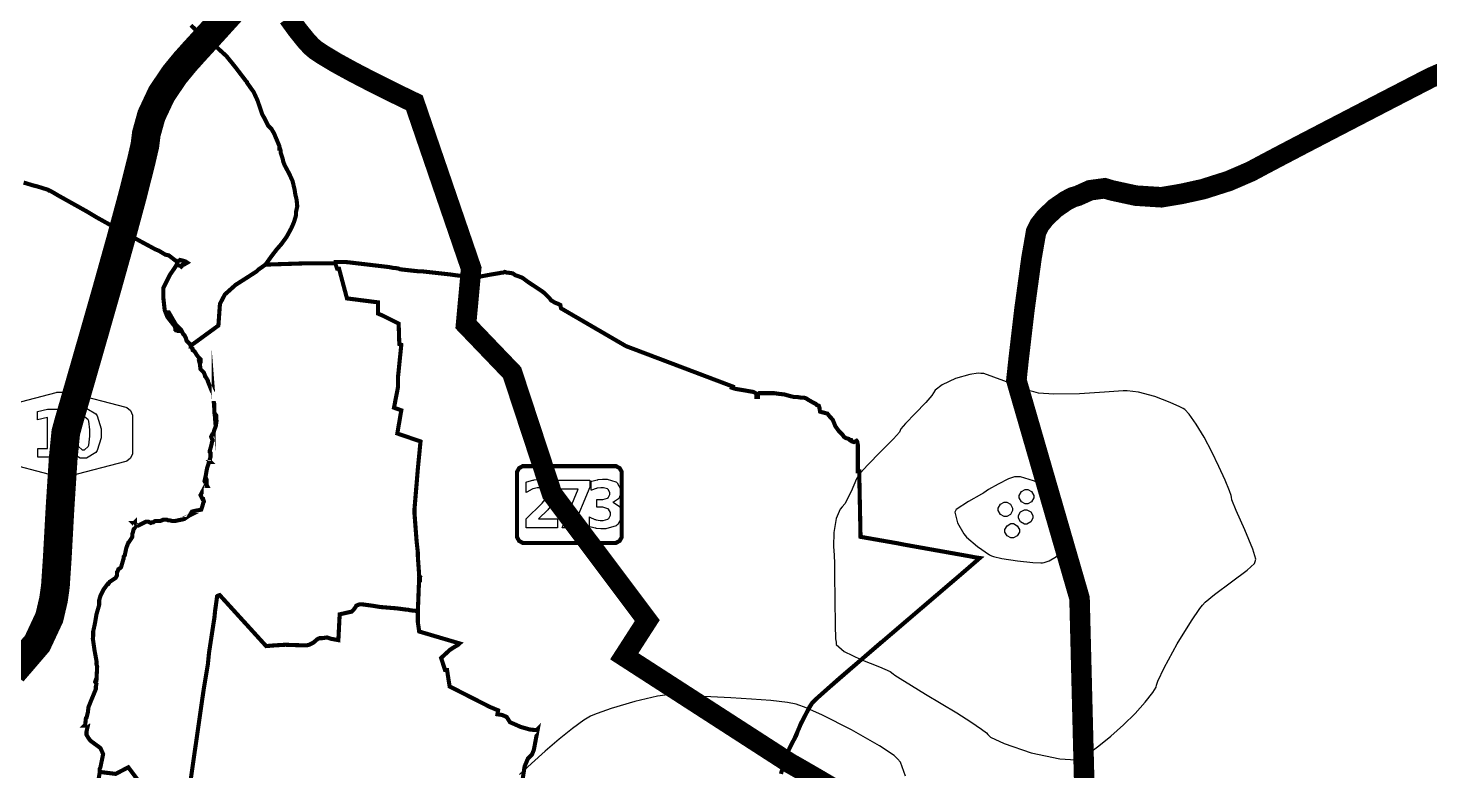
# Model space of a CAD drawing. Extents: x 21 to 210, y 114 to 262.
# Drawn here: x 89.5 to 149.8, y 197.6 to 229.6 of the extents above; entities that cross this region are included whole.
import ezdxf

# ---------------------------------------------------------------- set-up
doc = ezdxf.new("R2010")
doc.units = 0
for name, color, linetype in [('C00-46-85', 154, 'CONTINUOUS'), ('C38-72-A8', 145, 'CONTINUOUS'), ('C50-54-56', 251, 'CONTINUOUS'), ('C60-89-B6', 163, 'CONTINUOUS'), ('C80-A8-D1', 143, 'CONTINUOUS'), ('CFF-FF-FF-WHITE', 7, 'CONTINUOUS')]:
    doc.layers.add(name, color=color, linetype=linetype)

msp = doc.modelspace()

# ---------------------------------------------------------------- linework, layer by layer
at = {"layer": 'C00-46-85'}
msp.add_lwpolyline([(88.3172, 213.25), (90.7369, 213.888), (90.7754, 213.899), (91.277, 213.899), (91.3172, 213.888), (93.7341, 213.249), (93.7729, 213.239), (93.938, 213.107), (94.0234, 212.914), (94.0234, 212.872), (94.0223, 211.302), (94.0223, 211.244), (93.9366, 211.067), (93.7715, 210.935), (93.7313, 210.924), (91.3116, 210.287), (91.2717, 210.278), (90.7715, 210.278), (90.7327, 210.287), (88.3144, 210.925)], dxfattribs=at)
for points in [[(132.74, 209.407), (132.74, 209.353), (132.649, 209.189), (132.486, 209.098), (132.432, 209.098), (132.377, 209.098), (132.213, 209.189), (132.123, 209.353), (132.123, 209.407), (132.123, 209.462), (132.213, 209.626), (132.377, 209.715), (132.432, 209.715), (132.486, 209.715), (132.649, 209.626), (132.74, 209.462), (132.74, 209.407)], [(131.836, 208.864), (131.836, 208.81), (131.745, 208.646), (131.58, 208.555), (131.527, 208.555), (131.472, 208.555), (131.309, 208.646), (131.22, 208.81), (131.22, 208.864), (131.22, 208.919), (131.309, 209.083), (131.472, 209.173), (131.527, 209.173), (131.58, 209.173), (131.745, 209.083), (131.836, 208.919), (131.836, 208.864)], [(132.704, 208.539), (132.704, 208.485), (132.613, 208.321), (132.449, 208.23), (132.395, 208.23), (132.34, 208.23), (132.176, 208.321), (132.086, 208.485), (132.086, 208.539), (132.086, 208.594), (132.176, 208.756), (132.34, 208.846), (132.395, 208.846), (132.449, 208.846), (132.613, 208.756), (132.704, 208.594), (132.704, 208.539)], [(132.125, 207.941), (132.125, 207.887), (132.034, 207.724), (131.87, 207.633), (131.816, 207.633), (131.761, 207.633), (131.597, 207.724), (131.507, 207.887), (131.507, 207.941), (131.507, 207.996), (131.597, 208.16), (131.761, 208.249), (131.816, 208.249), (131.87, 208.249), (132.034, 208.16), (132.125, 207.996), (132.125, 207.941)]]:
    msp.add_lwpolyline(points, close=True, dxfattribs=at)
at = {"layer": 'C38-72-A8'}
msp.add_lwpolyline([(130.557, 209.55), (130.503, 209.51), (129.934, 209.199), (129.414, 208.853), (129.387, 208.795), (129.358, 208.738), (129.467, 208.281), (129.745, 207.804), (129.803, 207.738), (129.859, 207.672), (130.325, 207.263), (130.849, 206.908), (130.934, 206.87), (131.018, 206.833), (131.377, 206.754), (132.044, 206.649), (132.702, 206.579), (133.048, 206.558), (133.124, 206.568), (133.196, 206.577), (133.408, 206.652), (133.727, 206.837), (133.962, 207.115), (134.014, 207.393), (133.992, 207.473), (133.954, 207.605), (133.827, 208.154), (133.794, 208.625), (133.803, 208.719), (133.813, 208.814), (133.794, 209.319), (133.586, 209.729), (133.502, 209.776), (133.416, 209.824), (132.733, 210.093), (132.177, 210.266), (131.993, 210.266), (131.909, 210.266), (131.661, 210.172), (131.217, 209.951), (130.802, 209.71), (130.594, 209.579), (130.557, 209.55)], close=True, dxfattribs=at)
at = {"layer": 'C50-54-56'}
for points, const_width in [([(99.1087, 231.214), (97.5169, 229.457), (96.6597, 228.52), (96.4502, 228.286), (96.2889, 228.108), (95.8303, 227.549), (95.2708, 226.723), (94.8351, 225.793), (94.6161, 225.006), (94.5829, 224.739), (94.554, 224.508), (94.3956, 223.824), (94.0181, 222.33), (93.5122, 220.457), (92.939, 218.405), (92.3604, 216.377), (91.8408, 214.569), (91.4411, 213.184), (91.2756, 212.612), (91.2248, 212.421), (91.1546, 212.164), (91.0442, 211.049), (90.9077, 208.934), (90.7891, 206.765), (90.7094, 205.562), (90.6639, 205.236), (90.6268, 204.979), (90.449, 204.217), (89.9294, 203.102), (88.8654, 201.863)], 1.2347), ([(100.718, 230.007), (101.104, 229.475), (101.471, 229.019), (101.705, 228.764), (101.792, 228.69), (101.885, 228.61), (102.198, 228.4), (102.793, 228.045), (103.502, 227.657), (104.249, 227.269), (104.961, 226.911), (105.562, 226.616), (105.977, 226.415), (106.132, 226.34), (106.132, 226.34), (108.572, 219.215), (108.351, 216.804), (110.331, 214.74), (112.04, 209.544), (116.138, 204.082), (115.15, 202.547), (122.279, 197.941), (122.279, 197.941), (122.439, 197.852), (122.864, 197.609), (123.469, 197.259), (124.17, 196.846)], 0.8819), ([(134.957, 195.355), (134.71, 205.038), (131.997, 214.412), (131.997, 214.412), (132.097, 215.348), (132.343, 217.45), (132.647, 219.669), (132.844, 220.796), (132.921, 220.95), (132.982, 221.073), (133.241, 221.405), (133.677, 221.815), (134.136, 222.13), (134.424, 222.278), (134.525, 222.306), (134.633, 222.338), (135.165, 222.577), (135.791, 222.662), (135.945, 222.615), (136.098, 222.57), (137.13, 222.346), (138.225, 222.276), (138.412, 222.306), (138.582, 222.335), (139.096, 222.422), (140.014, 222.624), (141.117, 222.975), (142.058, 223.38), (142.358, 223.54), (142.561, 223.649), (143.174, 223.974), (144.252, 224.539), (145.478, 225.177), (146.736, 225.83), (147.914, 226.441), (148.897, 226.949), (149.571, 227.298), (149.822, 227.426), (149.822, 227.426), (152.102, 228.413)], 0.8819)]:
    msp.add_lwpolyline(points, dxfattribs=dict(at, const_width=const_width))
at = {"layer": 'C50-54-56', "const_width": 0.1764}
msp.add_lwpolyline([(115.042, 207.72), (115.042, 207.668), (114.953, 207.508), (114.793, 207.42), (114.741, 207.42), (110.842, 207.42), (110.789, 207.42), (110.63, 207.508), (110.542, 207.668), (110.542, 207.72), (110.542, 210.42), (110.542, 210.473), (110.63, 210.632), (110.789, 210.72), (110.842, 210.72), (114.741, 210.72), (114.793, 210.72), (114.953, 210.632), (115.042, 210.473), (115.042, 210.42), (115.042, 207.72)], close=True, dxfattribs=at)
at = {"layer": 'C50-54-56'}
for points in [[(111.463, 208.453), (112.279, 208.453), (112.279, 208.062), (110.933, 208.062), (110.933, 208.453), (111.606, 209.115), (111.621, 209.131), (111.731, 209.277), (111.738, 209.291), (111.745, 209.306), (111.782, 209.431), (111.782, 209.473), (111.782, 209.531), (111.708, 209.69), (111.694, 209.705), (111.68, 209.719), (111.516, 209.793), (111.463, 209.793), (111.402, 209.793), (111.242, 209.747), (111.22, 209.737), (111.198, 209.729), (110.958, 209.601), (110.933, 209.583), (110.933, 210.035), (110.961, 210.046), (111.227, 210.119), (111.253, 210.123), (111.28, 210.129), (111.49, 210.156), (111.562, 210.156), (111.691, 210.156), (112.05, 210.018), (112.08, 209.991), (112.11, 209.965), (112.262, 209.646), (112.262, 209.539), (112.262, 209.46), (112.197, 209.249), (112.185, 209.225), (112.171, 209.201), (111.901, 208.88), (111.859, 208.839), (111.463, 208.453)], [(112.274, 210.118), (113.669, 210.118), (113.669, 209.82), (112.947, 208.062), (112.484, 208.062), (113.167, 209.732), (112.274, 209.732), (112.274, 210.118)], [(114.664, 209.17), (114.694, 209.161), (114.928, 209.006), (114.945, 208.982), (114.961, 208.96), (115.044, 208.724), (115.044, 208.646), (115.044, 208.53), (114.869, 208.211), (114.835, 208.183), (114.799, 208.157), (114.362, 208.023), (114.217, 208.023), (114.146, 208.023), (113.954, 208.046), (113.931, 208.051), (113.906, 208.055), (113.672, 208.114), (113.649, 208.122), (113.649, 208.536), (113.672, 208.523), (113.892, 208.427), (113.914, 208.42), (113.936, 208.414), (114.114, 208.382), (114.173, 208.382), (114.246, 208.382), (114.449, 208.442), (114.465, 208.453), (114.482, 208.467), (114.565, 208.618), (114.565, 208.668), (114.565, 208.72), (114.476, 208.867), (114.46, 208.878), (114.443, 208.89), (114.228, 208.949), (114.157, 208.949), (113.969, 208.949), (113.969, 209.291), (114.168, 209.291), (114.235, 209.291), (114.423, 209.342), (114.438, 209.352), (114.452, 209.363), (114.526, 209.499), (114.526, 209.544), (114.526, 209.59), (114.452, 209.717), (114.438, 209.726), (114.424, 209.737), (114.252, 209.793), (114.195, 209.793), (114.137, 209.793), (113.983, 209.77), (113.964, 209.765), (113.944, 209.761), (113.746, 209.692), (113.727, 209.682), (113.727, 210.068), (113.75, 210.076), (113.984, 210.131), (114.008, 210.134), (114.03, 210.138), (114.22, 210.156), (114.283, 210.156), (114.417, 210.156), (114.788, 210.046), (114.818, 210.024), (114.849, 210.002), (115, 209.721), (115, 209.627), (115, 209.554), (114.925, 209.354), (114.912, 209.335), (114.898, 209.316), (114.691, 209.178), (114.664, 209.17)]]:
    msp.add_lwpolyline(points, close=True, dxfattribs=at)
at = {"layer": 'C60-89-B6'}
msp.add_lwpolyline([(125.228, 210.326), (125.134, 210.18), (124.899, 209.624), (124.624, 209.1), (124.511, 208.967), (124.424, 208.867), (124.26, 208.476), (124.157, 207.873), (124.143, 207.268), (124.161, 206.9), (124.171, 206.778), (124.181, 206.647), (124.187, 206.069), (124.194, 204.98), (124.208, 203.885), (124.228, 203.295), (124.247, 203.153), (124.26, 203.046), (124.593, 202.756), (125.317, 202.403), (126.119, 202.087), (126.577, 201.889), (126.701, 201.795), (126.771, 201.741), (126.999, 201.593), (127.485, 201.293), (128.095, 200.925), (128.765, 200.521), (129.432, 200.115), (130.033, 199.736), (130.502, 199.417), (130.717, 199.256), (130.777, 199.19), (130.881, 199.077), (131.465, 198.797), (132.631, 198.398), (133.86, 198.14), (134.552, 198.096), (134.74, 198.171), (134.831, 198.209), (135.091, 198.366), (135.545, 198.694), (136.061, 199.117), (136.594, 199.596), (137.101, 200.094), (137.536, 200.571), (137.859, 200.987), (138.001, 201.22), (138.024, 201.304), (138.071, 201.475), (138.347, 202.053), (138.906, 203.079), (139.515, 204.075), (139.874, 204.607), (139.988, 204.739), (140.101, 204.871), (140.516, 205.205), (141.246, 205.74), (141.913, 206.248), (142.223, 206.533), (142.252, 206.627), (142.28, 206.722), (142.15, 207.154), (141.812, 207.976), (141.439, 208.814), (141.252, 209.269), (141.234, 209.382), (141.222, 209.454), (141.147, 209.663), (140.961, 210.122), (140.702, 210.698), (140.393, 211.332), (140.058, 211.959), (139.725, 212.52), (139.416, 212.953), (139.232, 213.152), (139.157, 213.193), (139.025, 213.268), (138.611, 213.461), (137.943, 213.715), (137.24, 213.896), (136.751, 213.958), (136.59, 213.95), (136.391, 213.94), (135.781, 213.896), (134.707, 213.832), (133.612, 213.818), (132.95, 213.859), (132.741, 213.911), (132.514, 213.968), (131.451, 214.379), (130.598, 214.696), (130.476, 214.704), (130.356, 214.714), (129.99, 214.66), (129.384, 214.487), (128.812, 214.217), (128.501, 213.979), (128.437, 213.874), (128.367, 213.761), (128.101, 213.451), (127.648, 212.977), (127.23, 212.547), (127.029, 212.317), (127.001, 212.251), (126.972, 212.185), (126.714, 211.898), (126.17, 211.346), (125.6, 210.765), (125.294, 210.431), (125.228, 210.326)], close=True, dxfattribs=at)
at = {"layer": 'C80-A8-D1'}
msp.add_lwpolyline([(127.236, 197.394), (127.025, 198.002), (126.89, 198.137), (126.742, 198.286), (126.114, 198.702), (124.911, 199.392), (123.636, 200.032), (122.892, 200.365), (122.651, 200.445), (122.531, 200.485), (122.156, 200.554), (121.449, 200.641), (120.613, 200.709), (119.725, 200.761), (118.87, 200.799), (118.123, 200.83), (117.567, 200.853), (117.354, 200.863), (117.285, 200.874), (117.285, 200.874), (117.121, 200.901), (116.576, 200.831), (115.598, 200.606), (114.589, 200.302), (113.991, 200.094), (113.797, 200.015), (113.698, 199.977), (113.419, 199.806), (112.922, 199.446), (112.352, 198.985), (111.752, 198.468), (111.169, 197.943), (110.651, 197.459)], dxfattribs=at)
at = {"layer": 'CFF-FF-FF-WHITE'}
for points, const_width in [([(99.1087, 231.214), (97.5169, 229.457), (96.6597, 228.52), (96.4502, 228.286), (96.2889, 228.108), (95.8303, 227.549), (95.2708, 226.723), (94.8351, 225.793), (94.6161, 225.006), (94.5829, 224.739), (94.554, 224.508), (94.3956, 223.824), (94.0181, 222.33), (93.5122, 220.457), (92.939, 218.405), (92.3604, 216.377), (91.8408, 214.569), (91.4411, 213.184), (91.2756, 212.612), (91.2248, 212.421), (91.1546, 212.164), (91.0442, 211.049), (90.9077, 208.934), (90.7891, 206.765), (90.7094, 205.562), (90.6639, 205.236), (90.6268, 204.979), (90.449, 204.217), (89.9294, 203.102), (88.8654, 201.863)], 0.8819), ([(100.718, 230.007), (101.104, 229.475), (101.471, 229.019), (101.705, 228.764), (101.792, 228.69), (101.885, 228.61), (102.198, 228.4), (102.793, 228.045), (103.502, 227.657), (104.249, 227.269), (104.961, 226.911), (105.562, 226.616), (105.977, 226.415), (106.132, 226.34), (106.132, 226.34), (108.572, 219.215), (108.351, 216.804), (110.331, 214.74), (112.04, 209.544), (116.138, 204.082), (115.15, 202.547), (122.279, 197.941), (122.279, 197.941), (122.439, 197.852), (122.864, 197.609), (123.469, 197.259)], 0.5292), ([(89.3424, 222.91), (89.7117, 222.797), (89.9403, 222.739), (90.3951, 222.597), (90.424, 222.568), (90.4515, 222.568), (90.5097, 222.541), (90.8512, 222.341), (92.075, 221.657), (92.5022, 221.401), (93.2145, 221.003), (93.2713, 220.975), (95.0076, 220.036), (95.1509, 219.979), (95.4345, 219.808), (95.5781, 219.779), (95.9474, 219.495), (95.975, 219.523), (96.0053, 219.552), (96.0328, 219.552), (96.0617, 219.581), (96.2889, 219.523), (96.3747, 219.466), (96.2311, 219.381), (96.1746, 219.381), (96.1457, 219.323), (96.1182, 219.295), (96.0893, 219.323), (95.9185, 219.381), (95.8328, 219.239), (95.7763, 219.154), (95.6345, 218.954), (95.3491, 218.385), (95.3491, 217.93), (95.4056, 217.417), (95.5202, 217.132), (95.8328, 216.734), (95.8617, 216.648), (95.8617, 216.619), (95.8906, 216.619), (95.8906, 216.592), (95.9185, 216.592), (95.9185, 216.563), (96.0053, 216.563), (96.0053, 216.534), (96.0617, 216.534), (96.0328, 216.563), (95.8906, 216.676), (95.5781, 217.103), (95.4634, 217.332), (95.5781, 217.332), (95.8906, 216.79), (96.1182, 216.563), (96.2036, 216.392), (96.26, 216.335), (96.3165, 216.221), (96.3454, 216.108), (96.5165, 215.937), (96.5165, 215.908), (96.6597, 215.994), (97.7124, 216.763), (97.7692, 217.559), (97.7801, 217.698), (97.9911, 218.099), (98.4539, 218.514), (98.994, 218.857), (99.3482, 219.087), (99.4502, 219.181), (99.7342, 219.381), (100.02, 219.779), (100.218, 220.036), (100.417, 220.263), (100.645, 220.577), (100.845, 220.946), (100.958, 221.203), (101.043, 221.488), (101.043, 221.63), (101.1, 221.886), (101.072, 222.17), (101.016, 222.399), (100.987, 222.597), (100.901, 222.966), (100.759, 223.281), (100.56, 223.65), (100.503, 223.792), (100.474, 223.935), (100.389, 224.192), (100.389, 224.277), (100.36, 224.362), (100.331, 224.362), (100.331, 224.476), (100.189, 224.817), (100.105, 225.017), (99.9906, 225.215), (99.847, 225.359), (99.6763, 225.701), (99.5923, 225.843), (99.3923, 226.441), (99.2216, 226.81), (99.1362, 226.924), (98.9362, 227.208), (98.9362, 227.237), (98.8797, 227.294), (98.4236, 227.892), (98.1685, 228.205), (98.0542, 228.348), (97.7417, 228.632), (97.6394, 228.735), (97.0552, 229.173), (96.5316, 229.668)], 0.1764), ([(134.957, 195.355), (134.71, 205.038), (131.997, 214.412), (131.997, 214.412), (132.097, 215.348), (132.343, 217.45), (132.647, 219.669), (132.844, 220.796), (132.921, 220.95), (132.982, 221.073), (133.241, 221.405), (133.677, 221.815), (134.136, 222.13), (134.424, 222.278), (134.525, 222.306), (134.633, 222.338), (135.165, 222.577), (135.791, 222.662), (135.945, 222.615), (136.098, 222.57), (137.13, 222.346), (138.225, 222.276), (138.412, 222.306), (138.582, 222.335), (139.096, 222.422), (140.014, 222.624), (141.117, 222.975), (142.058, 223.38), (142.358, 223.54), (142.561, 223.649), (143.174, 223.974), (144.252, 224.539), (145.478, 225.177), (146.736, 225.83), (147.914, 226.441), (148.897, 226.949), (149.571, 227.298), (149.822, 227.426), (149.822, 227.426), (152.102, 228.413)], 0.5292), ([(94.6947, 196.637), (93.8403, 197.776), (93.2988, 197.491), (92.6151, 197.576), (92.6151, 197.718), (92.644, 197.776), (92.7587, 198.345), (92.644, 198.602), (92.2182, 198.914), (92.1314, 199.029), (92.0461, 199.171), (92.0461, 199.312), (92.1039, 199.569), (91.9607, 199.569), (91.9896, 199.598), (92.0186, 199.882), (92.0461, 199.911), (92.1039, 200.138), (92.1314, 200.365), (92.2457, 200.65), (92.4458, 201.134), (92.4458, 201.249), (92.4733, 201.363), (92.4168, 201.448), (92.4458, 201.534), (92.4733, 201.534), (92.5022, 202.103), (92.4733, 202.216), (92.4789, 202.318), (92.3879, 202.814), (92.3163, 203.31), (92.3315, 203.412), (92.3315, 203.611), (92.3879, 203.867), (92.4168, 204.01), (92.4733, 204.351), (92.5876, 204.749), (92.5876, 204.949), (92.644, 205.148), (92.7019, 205.262), (92.7876, 205.432), (92.9584, 205.661), (92.9859, 205.661), (93.0423, 205.747), (93.1291, 205.803), (93.2988, 205.917), (93.3566, 206.03), (93.3566, 206.173), (93.3856, 206.201), (93.4131, 206.287), (93.4985, 206.343), (93.5288, 206.371), (93.6265, 206.708), (93.6417, 206.743), (93.6417, 206.828), (93.6706, 206.856), (93.6985, 206.914), (93.6985, 206.941), (93.7066, 206.973), (93.7588, 207.216), (93.8445, 207.435), (93.8692, 207.454), (93.9821, 207.625), (94.011, 207.681), (94.011, 207.796), (94.04, 207.881), (94.0689, 207.996), (94.1257, 208.081), (94.1257, 208.165), (94.0964, 208.223), (94.04, 208.279), (94.0964, 208.279), (94.1257, 208.308), (94.1257, 208.279), (94.1821, 208.194), (94.1821, 208.165), (94.2675, 208.165), (94.324, 208.194), (94.4383, 208.25), (94.6094, 208.336), (94.6947, 208.336), (94.809, 208.279), (94.8655, 208.308), (94.9233, 208.308), (94.9508, 208.336), (95.0076, 208.365), (95.2073, 208.365), (95.2927, 208.393), (95.3491, 208.421), (95.4927, 208.421), (95.5492, 208.393), (95.6056, 208.393), (95.7199, 208.365), (95.8617, 208.365), (96.2434, 208.445), (96.2889, 208.479), (96.46, 208.592), (96.5165, 208.621), (96.489, 208.621), (96.5729, 208.763), (96.6872, 208.792), (96.9726, 208.849), (97.0291, 209.019), (97.058, 209.134), (97.0855, 209.19), (97.0855, 209.219), (97.058, 209.305), (97.0291, 209.305), (96.9437, 209.476), (97.1723, 209.901), (97.1723, 209.874), (97.2287, 209.874), (97.1998, 209.93), (97.1998, 209.987), (97.1723, 209.959), (97.1144, 210.074), (97.1723, 210.329), (97.1998, 210.499), (97.2287, 210.641), (97.2855, 210.812), (97.313, 210.927), (97.313, 210.955), (97.313, 210.899), (97.3709, 210.899), (97.342, 210.927), (97.342, 211.012), (97.3709, 211.098), (97.3709, 211.296), (97.342, 211.325), (97.342, 211.383), (97.3998, 211.581), (97.4563, 211.837), (97.3998, 211.98), (97.4563, 212.094), (97.4838, 212.094), (97.4838, 212.123), (97.5127, 212.179), (97.5293, 212.248), (97.6023, 212.456), (97.6313, 212.656), (97.627, 212.721), (97.627, 212.89), (97.5402, 213.005), (97.5402, 213.374), (97.5127, 213.488), (97.5127, 213.517), (97.5127, 213.488), (97.4838, 213.859), (97.4273, 213.945), (97.2577, 214.37), (97.2577, 214.399), (97.1723, 214.543), (97.1434, 214.57), (97.1434, 214.599), (97.0855, 214.741), (96.9437, 214.883), (96.9148, 215.11), (96.8872, 215.225), (96.9437, 215.225), (96.9437, 215.31), (96.8583, 215.396), (96.774, 215.51), (96.6872, 215.652), (96.6018, 215.708), (96.6018, 215.766), (96.5729, 215.794), (96.5165, 215.908), (96.6583, 215.994), (97.7124, 216.763), (97.7692, 217.559), (97.7801, 217.698), (97.9911, 218.098), (98.4539, 218.513), (98.994, 218.857), (99.3482, 219.087), (99.4502, 219.181), (99.7342, 219.381), (101.471, 219.437), (102.752, 219.437), (102.752, 219.381), (102.809, 219.21), (102.809, 219.21), (102.894, 219.21), (103.236, 217.93), (104.574, 217.758), (104.574, 217.274), (104.772, 217.188), (105.456, 216.847), (105.485, 215.965), (105.57, 215.937), (105.428, 214.543), (105.428, 214.114), (105.256, 213.232), (105.57, 213.119), (105.399, 212.123), (106.396, 211.781), (106.282, 210.614), (106.139, 208.907), (106.139, 208.65), (106.226, 207.511), (106.282, 206.998), (106.282, 206.828), (106.339, 206.003), (106.368, 205.974), (106.368, 205.917), (106.339, 205.945), (106.282, 204.494), (106.253, 204.494), (105.968, 204.521), (105.856, 204.55), (105.799, 204.55), (105.372, 204.607), (104.659, 204.665), (104.317, 204.722), (103.89, 204.778), (103.776, 204.778), (103.634, 204.722), (103.607, 204.665), (103.521, 204.55), (103.434, 204.465), (102.923, 204.351), (102.866, 203.241), (102.552, 203.298), (102.381, 203.355), (102.183, 203.327), (102.067, 203.327), (101.983, 203.298), (101.785, 203.127), (101.612, 203.042), (101.499, 203.013), (101.414, 203.013), (100.589, 203.042), (100.104, 203.013), (99.7631, 202.985), (97.7692, 205.176), (97.6835, 205.148), (97.6559, 205.119), (97.5692, 204.494), (97.5402, 204.209), (97.313, 202.729), (97.2577, 202.189), (97.0855, 201.163), (96.4311, 196.609)], 0.1764), ([(121.883, 197.491), (121.912, 197.605), (121.941, 197.662), (122.055, 198.004), (122.14, 198.345), (122.254, 198.602), (122.368, 198.829), (122.452, 198.985), (122.746, 199.657), (123.104, 200.364), (123.223, 200.538), (123.422, 200.736), (123.934, 201.192), (124.397, 201.603), (129.1, 205.628), (129.571, 206.03), (130.426, 206.77), (130.226, 206.799), (130.226, 206.799), (129.95, 206.852), (127.197, 207.342), (126.923, 207.397), (125.301, 207.681), (125.244, 210.499), (125.186, 210.499), (125.186, 211.638), (125.157, 211.781), (125.13, 211.81), (125.016, 211.752), (124.93, 211.781), (124.901, 211.837), (124.845, 211.837), (124.788, 211.894), (124.674, 211.923), (124.588, 211.98), (124.532, 212.065), (124.361, 212.236), (124.219, 212.436), (124.105, 212.719), (123.992, 212.834), (123.877, 212.976), (123.563, 213.061), (123.536, 213.204), (123.536, 213.232), (123.507, 213.318), (123.422, 213.347), (123.365, 213.403), (123.25, 213.459), (123.052, 213.574), (122.966, 213.63), (122.881, 213.659), (122.767, 213.659), (122.596, 213.688), (122.454, 213.688), (122.225, 213.745), (122.027, 213.801), (121.77, 213.83), (121.572, 213.858), (120.945, 213.858), (120.887, 213.801), (120.887, 213.688), (120.831, 213.688), (120.831, 213.83), (120.745, 213.887), (120.676, 213.913), (119.935, 214.04), (119.863, 214.057), (119.778, 214.086), (119.807, 214.143), (115.222, 215.879), (112.433, 217.503), (112.404, 217.644), (112.29, 217.701), (112.147, 217.758), (112.062, 217.816), (112.004, 217.843), (111.948, 217.928), (111.806, 218.072), (111.72, 218.157), (111.606, 218.243), (111.008, 218.641), (110.78, 218.812), (110.639, 218.868), (110.468, 218.925), (110.353, 219.01), (110.326, 219.01), (110.126, 219.039), (110.097, 219.039), (110.012, 219.068), (109.955, 219.039), (109.898, 219.039), (109.755, 219.01), (109.415, 218.954), (108.959, 218.868), (108.786, 218.812), (108.56, 218.812), (108.39, 218.839), (108.133, 218.897), (107.904, 218.925), (107.705, 218.954), (106.425, 219.096), (106.282, 219.096), (105.514, 219.181), (105.456, 219.21), (105.286, 219.239), (105.23, 219.239), (105.051, 219.275), (103.245, 219.487), (103.065, 219.495), (102.752, 219.495), (102.752, 219.381), (102.809, 219.21), (102.894, 219.21), (103.236, 217.928), (104.574, 217.758), (104.574, 217.274), (104.774, 217.188), (105.456, 216.848), (105.485, 215.965), (105.57, 215.937), (105.428, 214.541), (105.428, 214.114), (105.257, 213.232), (105.57, 213.119), (105.399, 212.123), (106.396, 211.781), (106.282, 210.614), (106.141, 208.905), (106.141, 208.65), (106.226, 207.511), (106.282, 206.999), (106.282, 206.828), (106.339, 206.003), (106.425, 205.917), (106.368, 205.974), (106.368, 205.917), (106.339, 205.945), (106.282, 204.494), (106.282, 204.009), (106.339, 203.611), (108.077, 203.099), (108.019, 203.042), (107.819, 202.928), (107.649, 202.814), (107.279, 202.473), (107.45, 201.96), (107.535, 201.96), (107.592, 201.591), (107.649, 201.249), (109.386, 200.365), (109.728, 200.224), (109.699, 200.053), (109.898, 200.025), (110.097, 199.94), (110.24, 199.712), (110.439, 199.627), (110.695, 199.512), (111.093, 199.398), (111.379, 199.371), (111.435, 199.427), (111.264, 198.516), (111.18, 198.318), (111.008, 198.145), (110.866, 197.804), (110.78, 197.235)], 0.1764), ([(96.4311, 196.609), (97.0855, 201.163), (97.2577, 202.189), (97.313, 202.729), (97.5416, 204.209), (97.5706, 204.494), (97.6559, 205.119), (97.6835, 205.148), (97.7692, 205.176), (97.7692, 205.176), (99.7631, 202.985), (100.104, 203.014), (100.589, 203.042), (101.414, 203.014), (101.499, 203.014), (101.614, 203.042), (101.785, 203.127), (101.983, 203.298), (102.068, 203.327), (102.183, 203.327), (102.381, 203.355), (102.552, 203.298), (102.866, 203.241), (102.923, 204.351), (103.436, 204.465), (103.521, 204.55), (103.607, 204.665), (103.634, 204.722), (103.776, 204.779), (103.892, 204.779), (104.317, 204.722), (104.659, 204.665), (105.372, 204.607), (105.799, 204.55), (105.856, 204.55), (105.968, 204.521), (106.253, 204.494), (106.282, 204.494), (106.282, 204.009), (106.339, 203.611), (108.077, 203.099), (108.019, 203.042), (107.819, 202.928), (107.649, 202.814), (107.279, 202.473), (107.448, 201.96), (107.535, 201.96), (107.592, 201.591), (107.649, 201.249), (109.386, 200.365), (109.728, 200.224), (109.699, 200.053), (109.898, 200.025), (110.097, 199.94), (110.24, 199.712), (110.439, 199.627), (110.695, 199.512), (111.093, 199.4), (111.379, 199.371), (111.435, 199.427), (111.264, 198.516), (111.18, 198.318), (111.008, 198.145), (110.866, 197.804), (110.78, 197.235)], 0.1764), ([(126.197, 203.152), (124.788, 201.932), (123.934, 201.192), (123.422, 200.736), (123.223, 200.538), (123.052, 200.253), (122.738, 199.654), (122.596, 199.312), (122.538, 199.142), (122.368, 198.829), (122.254, 198.602), (122.14, 198.345), (122.055, 198.004), (121.941, 197.662), (121.912, 197.605), (121.883, 197.491)], 0.1764), ([(92.5601, 197.235), (92.6165, 197.576), (93.2988, 197.491), (93.8403, 197.776), (94.6947, 196.638)], 0.1764)]:
    msp.add_lwpolyline(points, dxfattribs=dict(at, const_width=const_width))
for points in [[(89.9474, 211.477), (90.3718, 211.477), (90.3718, 212.805), (89.9365, 212.706), (89.9365, 213.064), (90.3661, 213.163), (90.8237, 213.163), (90.8237, 211.477), (91.2428, 211.477), (91.2428, 211.107), (89.9474, 211.107), (89.9474, 211.477)], [(92.673, 212.132), (92.673, 211.935), (92.5079, 211.391), (92.4747, 211.344), (92.4415, 211.299), (92.0447, 211.069), (91.9124, 211.069), (91.7706, 211.069), (91.3776, 211.299), (91.3447, 211.344), (91.3116, 211.391), (91.1461, 211.948), (91.1461, 212.132), (91.1461, 212.33), (91.3116, 212.875), (91.3447, 212.921), (91.3776, 212.968), (91.7787, 213.202), (91.9124, 213.202), (92.0531, 213.202), (92.4415, 212.968), (92.4747, 212.921), (92.5079, 212.875), (92.673, 212.319), (92.673, 212.132)], [(92.1935, 212.138), (92.1935, 212.273), (92.1385, 212.653), (92.1272, 212.678), (92.1163, 212.706), (91.9635, 212.838), (91.9124, 212.838), (91.8573, 212.838), (91.7028, 212.706), (91.6919, 212.678), (91.6809, 212.653), (91.6259, 212.267), (91.6259, 212.138), (91.6259, 212), (91.6809, 211.614), (91.6919, 211.587), (91.7028, 211.56), (91.8602, 211.427), (91.9124, 211.427), (91.966, 211.427), (92.1163, 211.56), (92.1272, 211.587), (92.1385, 211.614), (92.1935, 212.007), (92.1935, 212.138)], [(115.042, 207.72), (115.042, 207.668), (114.953, 207.508), (114.793, 207.42), (114.741, 207.42), (110.842, 207.42), (110.789, 207.42), (110.63, 207.508), (110.542, 207.668), (110.542, 207.72), (110.542, 210.42), (110.542, 210.473), (110.63, 210.632), (110.789, 210.72), (110.842, 210.72), (114.741, 210.72), (114.793, 210.72), (114.953, 210.632), (115.042, 210.473), (115.042, 210.42), (115.042, 207.72)]]:
    msp.add_lwpolyline(points, close=True, dxfattribs=at)

doc.saveas('drawing.dxf')
